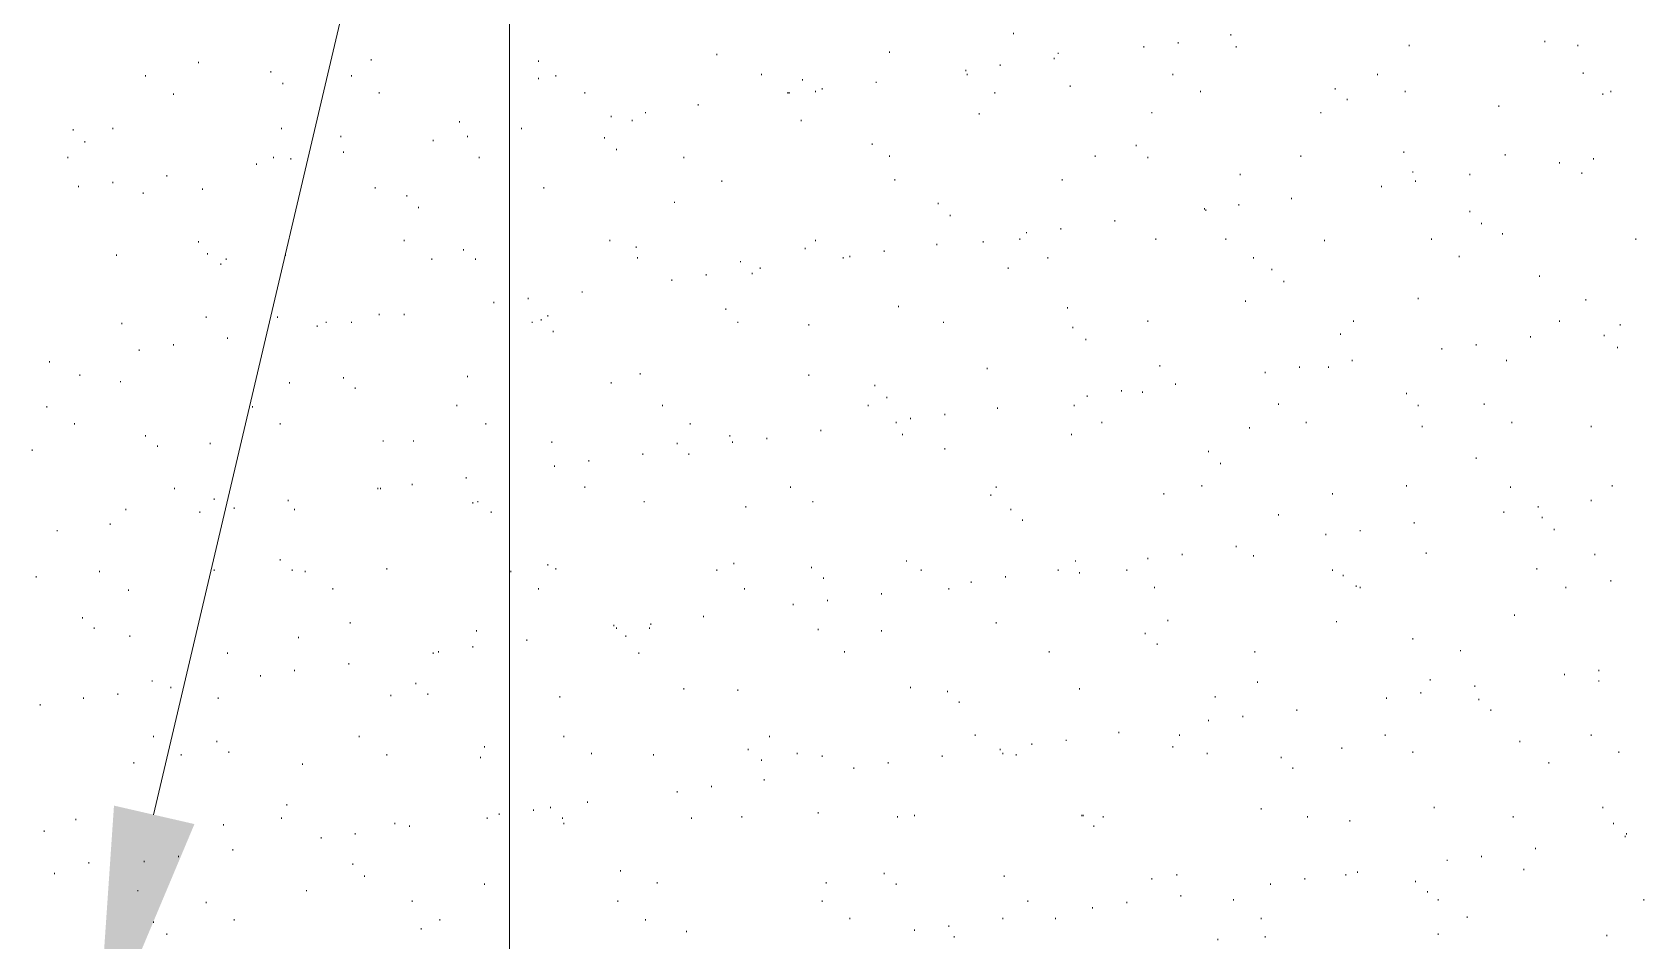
# Model space of a CAD drawing. Header units: inches. Extents: x 5 to 516, y -193 to 129.
# Drawn here: x 40.892 to 44.965, y -52.721 to -50.425 of the extents above; entities that cross this region are included whole.
import ezdxf

# ---------------------------------------------------------------- set-up
doc = ezdxf.new("R2010")
doc.units = ezdxf.units.IN
doc.header["$MEASUREMENT"] = 0
doc.layers.add('PDF4_Geometry', color=7, linetype='Continuous')
doc.layers.add('PDF4_Solid Fills', color=7, linetype='Continuous')

msp = doc.modelspace()

# ---------------------------------------------------------------- linework, layer by layer
at = {"layer": 'PDF4_Geometry', "lineweight": 15}
for points in [[(41.1987522, -52.4029795), (43.255419, -43.6596452), (43.9220857, -43.6596452)], [(42.0987495, -54.9496512), (42.0987495, -46.9696506)], [(43.3720854, -50.4296449), (43.3720854, -50.4263151)], [(43.7020822, -50.4629837), (43.7020822, -50.4596471)], [(43.7887521, -50.4529807), (43.7887521, -50.4496509)], [(43.9220868, -50.4329815), (43.9220868, -50.4296449)], [(43.9354196, -50.4629837), (43.9354196, -50.4596471)], [(44.3720855, -50.4596471), (44.3720855, -50.4563173)], [(44.715415, -50.4496509), (44.715415, -50.4463143)], [(44.7987484, -50.4596471), (44.7987484, -50.4563173)], [(41.3120877, -50.5029821), (41.3120877, -50.4996454)], [(41.7487536, -50.4963156), (41.7487536, -50.4929791)], [(42.1720867, -50.4996454), (42.1720867, -50.4963156)], [(42.6220854, -50.4829828), (42.6220854, -50.4796463)], [(43.0587512, -50.4763164), (43.0587512, -50.4729798)], [(43.3387534, -50.5096484), (43.3387534, -50.5063118)], [(43.4754179, -50.4929791), (43.4754179, -50.4896492)], [(43.4854209, -50.4796463), (43.4854209, -50.4763164)], [(41.178753, -50.536314), (41.178753, -50.5329842)], [(41.4954169, -50.526311), (41.4954169, -50.5229812)], [(41.6987522, -50.536314), (41.6987522, -50.5329842)], [(42.1720867, -50.5429804), (42.1720867, -50.5396506)], [(42.2154148, -50.536314), (42.2154148, -50.5329842)], [(42.7354209, -50.5329842), (42.7354209, -50.5296476)], [(42.8387534, -50.546317), (42.8387534, -50.5429804)], [(43.0254192, -50.5529834), (43.0254192, -50.5496468)], [(43.2520835, -50.5229812), (43.2520835, -50.5196446)], [(43.2554201, -50.5329842), (43.2554201, -50.5296476)], [(43.7754193, -50.5329842), (43.7754193, -50.5296476)], [(44.2920819, -50.5329842), (44.2920819, -50.5296476)], [(44.812088, -50.5296476), (44.812088, -50.526311)], [(41.2487535, -50.5829788), (41.2487535, -50.579649)], [(41.5254191, -50.5563132), (41.5254191, -50.5529834)], [(41.7687527, -50.579649), (41.7687527, -50.5763124)], [(42.288752, -50.579649), (42.288752, -50.5763124)], [(42.8020848, -50.579649), (42.8020848, -50.5763124)], [(42.8054146, -50.579649), (42.8054146, -50.5763124)], [(42.8720854, -50.5763124), (42.8720854, -50.5729826)], [(42.8887479, -50.569646), (42.8887479, -50.5663162)], [(43.3254206, -50.579649), (43.3254206, -50.5763124)], [(43.5154163, -50.5629796), (43.5154163, -50.5596498)], [(43.8454198, -50.5763124), (43.8454198, -50.5729826)], [(44.1854196, -50.569646), (44.1854196, -50.5663162)], [(44.3620825, -50.5763124), (44.3620825, -50.5729826)], [(44.8620825, -50.5829788), (44.8620825, -50.579649)], [(44.8820817, -50.5763124), (44.8820817, -50.5729826)], [(42.4420858, -50.6296503), (42.4420858, -50.6263137)], [(42.5754206, -50.6096443), (42.5754206, -50.6063146)], [(43.2854155, -50.6329801), (43.2854155, -50.6296503)], [(43.7220813, -50.6296503), (43.7220813, -50.6263137)], [(44.148751, -50.6296503), (44.148751, -50.6263137)], [(44.215415, -50.5963116), (44.215415, -50.5929818)], [(44.5987497, -50.612981), (44.5987497, -50.6096443)], [(40.9954169, -50.6729785), (40.9954169, -50.6696487)], [(41.0954196, -50.6696487), (41.0954196, -50.6663121)], [(41.5220826, -50.6696487), (41.5220826, -50.6663121)], [(41.9720812, -50.6529793), (41.9720812, -50.6496495)], [(42.1287517, -50.6696487), (42.1287517, -50.6663121)], [(42.355416, -50.6396465), (42.355416, -50.6363167)], [(42.4087539, -50.6496495), (42.4087539, -50.646313)], [(42.8354168, -50.6496495), (42.8354168, -50.646313)], [(41.0254191, -50.7029807), (41.0254191, -50.6996509)], [(41.6720866, -50.6896479), (41.6720866, -50.6863113)], [(41.9054172, -50.6996509), (41.9054172, -50.6963143)], [(41.9920872, -50.6896479), (41.9920872, -50.6863113)], [(42.3387533, -50.6929777), (42.3387533, -50.6896479)], [(43.0154163, -50.7096471), (43.0154163, -50.7063173)], [(43.682083, -50.7129837), (43.682083, -50.7096471)], [(40.9820841, -50.7429791), (40.9820841, -50.7396492)], [(41.5020833, -50.7429791), (41.5020833, -50.7396492)], [(41.5454183, -50.7463156), (41.5454183, -50.7429791)], [(41.678753, -50.7296463), (41.678753, -50.7263165)], [(42.0220826, -50.7429791), (42.0220826, -50.7396492)], [(42.3687487, -50.7229799), (42.3687487, -50.7196501)], [(42.538752, -50.7429791), (42.538752, -50.7396492)], [(43.0587512, -50.7396492), (43.0587512, -50.7363127)], [(43.5787504, -50.7396492), (43.5787504, -50.7363127)], [(43.7120852, -50.7429791), (43.7120852, -50.7396492)], [(44.0987497, -50.7396492), (44.0987497, -50.7363127)], [(44.3587527, -50.7296463), (44.3587527, -50.7263165)], [(44.6154191, -50.7363127), (44.6154191, -50.7329829)], [(44.7520836, -50.7563119), (44.7520836, -50.7529821)], [(44.8387535, -50.7463156), (44.8387535, -50.7429791)], [(41.2320841, -50.7896506), (41.2320841, -50.786314)], [(41.4587484, -50.7596485), (41.4587484, -50.7563119)], [(43.9454158, -50.786314), (43.9454158, -50.7829842)], [(44.3820817, -50.7796476), (44.3820817, -50.776311)], [(44.5254193, -50.786314), (44.5254193, -50.7829842)], [(44.8087514, -50.7829842), (44.8087514, -50.7796476)], [(41.0087497, -50.8163162), (41.0087497, -50.8129796)], [(41.0954196, -50.8063132), (41.0954196, -50.8029834)], [(41.1720866, -50.8329788), (41.1720866, -50.829649)], [(41.3220839, -50.8229826), (41.3220839, -50.819646)], [(41.7587498, -50.819646), (41.7587498, -50.8163162)], [(42.1854194, -50.819646), (42.1854194, -50.8163162)], [(42.6354181, -50.8029834), (42.6354181, -50.7996468)], [(43.072084, -50.7996468), (43.072084, -50.796317)], [(43.4954171, -50.7996468), (43.4954171, -50.796317)], [(44.3020849, -50.8163162), (44.3020849, -50.8129796)], [(44.3887481, -50.8029834), (44.3887481, -50.7996468)], [(41.8387533, -50.8396452), (41.8387533, -50.8363154)], [(41.8687487, -50.8696474), (41.8687487, -50.8663176)], [(42.5154162, -50.8563146), (42.5154162, -50.852978)], [(43.182083, -50.8596444), (43.182083, -50.8563146)], [(43.8554161, -50.872984), (43.8554161, -50.8696474)], [(43.8587526, -50.8763138), (43.8587526, -50.872984)], [(43.942086, -50.862981), (43.942086, -50.8596444)], [(44.0754207, -50.8463116), (44.0754207, -50.8429818)], [(43.2120851, -50.8896465), (43.2120851, -50.8863168)], [(43.6287518, -50.9029794), (43.6287518, -50.8996495)], [(44.5254193, -50.8796504), (44.5254193, -50.8763138)], [(44.5554147, -50.9096458), (44.5554147, -50.9063159)], [(41.3120877, -50.9563173), (41.3120877, -50.9529807)], [(41.8320869, -50.9529807), (41.8320869, -50.9496509)], [(42.3520861, -50.9529807), (42.3520861, -50.9496509)], [(42.8720854, -50.9529807), (42.8720854, -50.9496509)], [(43.2954185, -50.9563173), (43.2954185, -50.9529807)], [(43.388748, -50.9496509), (43.388748, -50.9463143)], [(43.4054174, -50.9329815), (43.4054174, -50.9296449)], [(43.4920873, -50.9229785), (43.4920873, -50.9196488)], [(43.7320843, -50.9496509), (43.7320843, -50.9463143)], [(43.908754, -50.9496509), (43.908754, -50.9463143)], [(44.158754, -50.9529807), (44.158754, -50.9496509)], [(44.4287532, -50.9496509), (44.4287532, -50.9463143)], [(44.6087527, -50.9363113), (44.6087527, -50.9329815)], [(44.9454159, -50.9496509), (44.9454159, -50.9463143)], [(41.1054159, -50.9896493), (41.1054159, -50.9863127)], [(41.3354166, -50.9863127), (41.3354166, -50.9829829)], [(41.3820814, -50.9996455), (41.3820814, -50.9963157)], [(41.5320856, -50.9896493), (41.5320856, -50.9863127)], [(41.9020875, -50.9996455), (41.9020875, -50.9963157)], [(41.9820842, -50.9763165), (41.9820842, -50.9729799)], [(42.0120864, -50.9996455), (42.0120864, -50.9963157)], [(42.4187501, -50.9696501), (42.4187501, -50.9663135)], [(42.4220867, -50.9963157), (42.4220867, -50.9929791)], [(42.8454198, -50.9729799), (42.8454198, -50.9696501)], [(42.9420859, -50.9963157), (42.9420859, -50.9929791)], [(42.9587485, -50.9929791), (42.9587485, -50.9896493)], [(43.0454185, -50.9796463), (43.0454185, -50.9763165)], [(43.1787531, -50.9629837), (43.1787531, -50.9596471)], [(43.4587485, -50.9963157), (43.4587485, -50.9929791)], [(43.9787546, -50.9963157), (43.9787546, -50.9929791)], [(44.4987538, -50.9929791), (44.4987538, -50.9896493)], [(41.3687487, -51.0129783), (41.3687487, -51.0096485)], [(42.5954197, -51.0396507), (42.5954197, -51.036314)], [(42.6820829, -51.0063119), (42.6820829, -51.0029821)], [(42.7120851, -51.036314), (42.7120851, -51.0329843)], [(42.7320843, -51.0229813), (42.7320843, -51.0196447)], [(43.3587526, -51.0229813), (43.3587526, -51.0196447)], [(44.0254193, -51.026311), (44.0254193, -51.0229813)], [(42.5087499, -51.0529834), (42.5087499, -51.0496468)], [(44.0554147, -51.0563132), (44.0554147, -51.0529834)], [(44.7020823, -51.0429804), (44.7020823, -51.0396507)], [(42.0587512, -51.1096444), (42.0587512, -51.1063146)], [(42.1454211, -51.0996482), (42.1454211, -51.0963116)], [(42.2820856, -51.0829788), (42.2820856, -51.079649)], [(43.082087, -51.1196474), (43.082087, -51.1163176)], [(43.5087499, -51.122984), (43.5087499, -51.1196474)], [(43.9587486, -51.1063146), (43.9587486, -51.102978)], [(44.3954213, -51.0996482), (44.3954213, -51.0963116)], [(44.8187544, -51.102978), (44.8187544, -51.0996482)], [(41.1187486, -51.1629823), (41.1187486, -51.1596458)], [(41.3320869, -51.146313), (41.3320869, -51.1429832)], [(41.5120863, -51.146313), (41.5120863, -51.1429832)], [(41.6354181, -51.1596458), (41.6354181, -51.1563159)], [(41.6987522, -51.1596458), (41.6987522, -51.1563159)], [(41.7687527, -51.1396466), (41.7687527, -51.1363168)], [(41.8320869, -51.1396466), (41.8320869, -51.1363168)], [(42.1554173, -51.1596458), (42.1554173, -51.1563159)], [(42.178753, -51.1529794), (42.178753, -51.1496496)], [(42.1954157, -51.1429832), (42.1954157, -51.1396466)], [(42.6454211, -51.1263138), (42.6454211, -51.122984)], [(42.6754165, -51.1596458), (42.6754165, -51.1563159)], [(43.1954157, -51.1596458), (43.1954157, -51.1563159)], [(43.7120852, -51.1563159), (43.7120852, -51.1529794)], [(44.2320844, -51.1563159), (44.2320844, -51.1529794)], [(44.7520836, -51.1563159), (44.7520836, -51.1529794)], [(41.385418, -51.1996509), (41.385418, -51.1963143)], [(41.6120823, -51.1696488), (41.6120823, -51.1663122)], [(42.2087484, -51.1829816), (42.2087484, -51.1796449)], [(42.855416, -51.1663122), (42.855416, -51.1629823)], [(43.5220827, -51.1729786), (43.5220827, -51.1696488)], [(43.5554147, -51.2029807), (43.5554147, -51.1996509)], [(44.1987524, -51.1896479), (44.1987524, -51.1863113)], [(44.6787532, -51.1963143), (44.6787532, -51.1929777)], [(44.8654192, -51.1929777), (44.8654192, -51.1896479)], [(44.9054175, -51.1663122), (44.9054175, -51.1629823)], [(41.1620836, -51.2296463), (41.1620836, -51.2263165)], [(41.2487535, -51.2163135), (41.2487535, -51.2129837)], [(44.4554188, -51.2263165), (44.4554188, -51.2229799)], [(44.542082, -51.2163135), (44.542082, -51.2129837)], [(44.8987511, -51.2229799), (44.8987511, -51.2196501)], [(40.9354193, -51.2596485), (40.9354193, -51.2563119)], [(43.3054146, -51.2763111), (43.3054146, -51.2729813)], [(43.7420873, -51.2696447), (43.7420873, -51.2663149)], [(44.00875, -51.2863141), (44.00875, -51.2829843)], [(44.0954199, -51.2729813), (44.0954199, -51.2696447)], [(44.1687502, -51.2729813), (44.1687502, -51.2696447)], [(44.2287546, -51.2563119), (44.2287546, -51.2529821)], [(44.6187489, -51.2563119), (44.6187489, -51.2529821)], [(41.0120863, -51.2929805), (41.0120863, -51.2896507)], [(41.1154189, -51.3096498), (41.1154189, -51.3063132)], [(41.5420817, -51.3129797), (41.5420817, -51.3096498)], [(41.678753, -51.2996468), (41.678753, -51.2963171)], [(41.7087484, -51.3263125), (41.7087484, -51.3229826)], [(41.9920872, -51.2963171), (41.9920872, -51.2929805)], [(42.355416, -51.3129797), (42.355416, -51.3096498)], [(42.4287531, -51.2896507), (42.4287531, -51.2863141)], [(42.855416, -51.2929805), (42.855416, -51.2896507)], [(43.0220827, -51.3196461), (43.0220827, -51.3163162)], [(43.7820857, -51.3163162), (43.7820857, -51.3129797)], [(43.0520848, -51.3496482), (43.0520848, -51.3463116)], [(43.5587513, -51.3463116), (43.5587513, -51.3429818)], [(43.6454212, -51.3329788), (43.6454212, -51.329649)], [(43.6987524, -51.3363155), (43.6987524, -51.3329788)], [(44.0420819, -51.3663176), (44.0420819, -51.362981)], [(44.3654191, -51.3396452), (44.3654191, -51.3363155)], [(44.562088, -51.3663176), (44.562088, -51.362981)], [(40.9287529, -51.372984), (40.9287529, -51.3696474)], [(41.4487522, -51.372984), (41.4487522, -51.3696474)], [(41.9654148, -51.3696474), (41.9654148, -51.3663176)], [(42.4854209, -51.3696474), (42.4854209, -51.3663176)], [(43.0054201, -51.3696474), (43.0054201, -51.3663176)], [(43.1120824, -51.4029794), (43.1120824, -51.3996496)], [(43.1987524, -51.3929832), (43.1987524, -51.3896466)], [(43.332087, -51.3763138), (43.332087, -51.372984)], [(43.5254193, -51.3696474), (43.5254193, -51.3663176)], [(44.3954213, -51.3696474), (44.3954213, -51.3663176)], [(40.9987535, -51.4163122), (40.9987535, -51.4129824)], [(41.178753, -51.4463144), (41.178753, -51.4429777)], [(41.5187527, -51.4163122), (41.5187527, -51.4129824)], [(42.038752, -51.4163122), (42.038752, -51.4129824)], [(42.5554146, -51.4163122), (42.5554146, -51.4129824)], [(42.6554173, -51.4463144), (42.6554173, -51.4429777)], [(42.8854182, -51.4329816), (42.8854182, -51.429645)], [(43.0754206, -51.4129824), (43.0754206, -51.4096458)], [(43.0920832, -51.4429777), (43.0920832, -51.439648)], [(43.5187529, -51.4429777), (43.5187529, -51.439648)], [(43.5954198, -51.4129824), (43.5954198, -51.4096458)], [(43.9687516, -51.4263152), (43.9687516, -51.4229786)], [(44.1120825, -51.4129824), (44.1120825, -51.4096458)], [(44.4054174, -51.4229786), (44.4054174, -51.4196488)], [(44.6320817, -51.4129824), (44.6320817, -51.4096458)], [(44.8320872, -51.4229786), (44.8320872, -51.4196488)], [(40.8920844, -51.4829829), (40.8920844, -51.4796464)], [(41.2087484, -51.4729799), (41.2087484, -51.4696501)], [(41.3420831, -51.4663135), (41.3420831, -51.4629837)], [(41.778749, -51.4596471), (41.778749, -51.4563174)], [(41.8554159, -51.4596471), (41.8554159, -51.4563174)], [(42.2054187, -51.4629837), (42.2054187, -51.4596471)], [(42.5220826, -51.4663135), (42.5220826, -51.4629837)], [(42.6620837, -51.4629837), (42.6620837, -51.4596471)], [(42.7487537, -51.4529807), (42.7487537, -51.449651)], [(43.1987524, -51.4796464), (43.1987524, -51.4763165)], [(43.8654191, -51.4863127), (43.8654191, -51.4829829)], [(42.2120851, -51.5229813), (42.2120851, -51.5196447)], [(42.2987482, -51.5096485), (42.2987482, -51.5063119)], [(42.4354195, -51.4929791), (42.4354195, -51.4896493)], [(42.5520848, -51.4929791), (42.5520848, -51.4896493)], [(43.8954212, -51.5163149), (43.8954212, -51.5129783)], [(44.542082, -51.5029821), (44.542082, -51.4996455)], [(41.8520861, -51.5696461), (41.8520861, -51.5663163)], [(41.9887506, -51.5529835), (41.9887506, -51.5496469)], [(41.2520833, -51.579649), (41.2520833, -51.5763125)], [(41.352086, -51.6063146), (41.352086, -51.602978)], [(41.5387519, -51.6096444), (41.5387519, -51.6063146)], [(41.7654162, -51.579649), (41.7654162, -51.5763125)], [(41.7720826, -51.579649), (41.7720826, -51.5763125)], [(42.288752, -51.5763125), (42.288752, -51.5729826)], [(42.8087512, -51.5763125), (42.8087512, -51.5729826)], [(43.3154176, -51.5963116), (43.3154176, -51.5929819)], [(43.3287504, -51.5763125), (43.3287504, -51.5729826)], [(43.7520835, -51.5929819), (43.7520835, -51.5896453)], [(43.8487497, -51.5729826), (43.8487497, -51.5696461)], [(44.1787532, -51.5929819), (44.1787532, -51.5896453)], [(44.3654191, -51.5729826), (44.3654191, -51.5696461)], [(44.6287519, -51.5763125), (44.6287519, -51.5729826)], [(44.8320872, -51.6096444), (44.8320872, -51.6063146)], [(44.8854183, -51.5729826), (44.8854183, -51.5696461)], [(41.1287516, -51.6329802), (41.1287516, -51.6296504)], [(41.3154175, -51.6396466), (41.3154175, -51.6363168)], [(41.4020874, -51.6296504), (41.4020874, -51.6263138)], [(41.5554145, -51.6329802), (41.5554145, -51.6296504)], [(42.00542, -51.6163176), (42.00542, -51.612981)], [(42.0187528, -51.612981), (42.0187528, -51.6096444)], [(42.0520848, -51.6396466), (42.0520848, -51.6363168)], [(42.4387493, -51.612981), (42.4387493, -51.6096444)], [(42.6954157, -51.6263138), (42.6954157, -51.622984)], [(42.865419, -51.612981), (42.865419, -51.6096444)], [(43.365419, -51.6329802), (43.365419, -51.6296504)], [(44.0420819, -51.646313), (44.0420819, -51.6429832)], [(44.6120825, -51.6396466), (44.6120825, -51.6363168)], [(44.6987525, -51.6263138), (44.6987525, -51.622984)], [(44.7087486, -51.6529794), (44.7087486, -51.6496496)], [(40.9554186, -51.6863114), (40.9554186, -51.6829816)], [(41.0887532, -51.6696488), (41.0887532, -51.6663122)], [(43.3954212, -51.6596458), (43.3954212, -51.656316)], [(44.2487538, -51.6863114), (44.2487538, -51.6829816)], [(44.3854183, -51.6663122), (44.3854183, -51.6629824)], [(44.7387508, -51.6829816), (44.7387508, -51.679645)], [(43.9354196, -51.7263165), (43.9354196, -51.7229799)], [(44.1620838, -51.6963144), (44.1620838, -51.6929778)], [(41.5187527, -51.7596485), (41.5187527, -51.7563119)], [(42.1954157, -51.7729813), (42.1954157, -51.7696447)], [(42.6654203, -51.7696447), (42.6654203, -51.7663149)], [(43.1020862, -51.7629783), (43.1020862, -51.7596485)], [(43.5287491, -51.7629783), (43.5287491, -51.7596485)], [(43.7120852, -51.7563119), (43.7120852, -51.7529822)], [(43.7987483, -51.7463157), (43.7987483, -51.7429792)], [(43.9787546, -51.7496455), (43.9787546, -51.7463157)], [(44.4154205, -51.7429792), (44.4154205, -51.7396493)], [(44.8420834, -51.7463157), (44.8420834, -51.7429792)], [(40.9020874, -51.8029835), (40.9020874, -51.7996469)], [(41.0620877, -51.7896507), (41.0620877, -51.7863141)], [(41.352086, -51.7863141), (41.352086, -51.7829843)], [(41.5487481, -51.7863141), (41.5487481, -51.7829843)], [(41.5820869, -51.7896507), (41.5820869, -51.7863141)], [(41.788752, -51.7829843), (41.788752, -51.7796477)], [(42.1020861, -51.7896507), (42.1020861, -51.7863141)], [(42.2154148, -51.7829843), (42.2154148, -51.7796477)], [(42.6220854, -51.7863141), (42.6220854, -51.7829843)], [(42.8620824, -51.7796477), (42.8620824, -51.7763111)], [(42.8920846, -51.8063133), (42.8920846, -51.8029835)], [(43.138748, -51.7863141), (43.138748, -51.7829843)], [(43.3520862, -51.8029835), (43.3520862, -51.7996469)], [(43.4854209, -51.7863141), (43.4854209, -51.7829843)], [(43.5387521, -51.7929805), (43.5387521, -51.7896507)], [(43.658754, -51.7863141), (43.658754, -51.7829843)], [(44.1787532, -51.7863141), (44.1787532, -51.7829843)], [(44.2054188, -51.7996469), (44.2054188, -51.7963171)], [(44.6954159, -51.7829843), (44.6954159, -51.7796477)], [(44.8820817, -51.8129797), (44.8820817, -51.8096499)], [(41.135418, -51.8363155), (41.135418, -51.8329789)], [(41.6520875, -51.8329789), (41.6520875, -51.8296491)], [(42.1720867, -51.8329789), (42.1720867, -51.8296491)], [(42.6920859, -51.8329789), (42.6920859, -51.8296491)], [(43.0387521, -51.8463117), (43.0387521, -51.8429819)], [(43.2087485, -51.8329789), (43.2087485, -51.8296491)], [(43.2654163, -51.8163163), (43.2654163, -51.8129797)], [(43.7287546, -51.8296491), (43.7287546, -51.8263125)], [(44.2387508, -51.8263125), (44.2387508, -51.8229827)], [(44.2487538, -51.8296491), (44.2487538, -51.8263125)], [(44.768753, -51.8296491), (44.768753, -51.8263125)], [(42.8154176, -51.8729841), (42.8154176, -51.8696474)], [(42.9020876, -51.8629811), (42.9020876, -51.8596444)], [(41.0187527, -51.906316), (41.0187527, -51.9029794)], [(41.0487481, -51.9329816), (41.0487481, -51.929645)], [(41.6954156, -51.9196488), (41.6954156, -51.9163122)], [(42.3620823, -51.9263152), (42.3620823, -51.9229786)], [(42.3687487, -51.9329816), (42.3687487, -51.929645)], [(42.4520821, -51.9329816), (42.4520821, -51.929645)], [(42.4554187, -51.9229786), (42.4554187, -51.9196488)], [(42.5887534, -51.9029794), (42.5887534, -51.8996496)], [(42.8787518, -51.9363114), (42.8787518, -51.9329816)], [(43.3287504, -51.9196488), (43.3287504, -51.9163122)], [(43.7620865, -51.9129824), (43.7620865, -51.9096458)], [(44.1887494, -51.9163122), (44.1887494, -51.9129824)], [(44.6387481, -51.8996496), (44.6387481, -51.8963131)], [(41.1387478, -51.9529808), (41.1387478, -51.949651)], [(41.5654175, -51.9563174), (41.5654175, -51.9529808)], [(42.0154162, -51.939648), (42.0154162, -51.9363114)], [(42.1420845, -51.9629838), (42.1420845, -51.9596472)], [(42.3920845, -51.9529808), (42.3920845, -51.949651)], [(43.0387521, -51.939648), (43.0387521, -51.9363114)], [(43.7054188, -51.9463144), (43.7054188, -51.9429778)], [(43.735421, -51.97298), (43.735421, -51.9696502)], [(44.3820817, -51.9596472), (44.3820817, -51.9563174)], [(41.385418, -51.9963157), (41.385418, -51.9929792)], [(41.9054172, -51.9963157), (41.9054172, -51.9929792)], [(41.91875, -51.9929792), (41.91875, -51.9896493)], [(42.00542, -51.9796464), (42.00542, -51.9763166)], [(42.4254165, -51.9963157), (42.4254165, -51.9929792)], [(42.9454157, -51.9929792), (42.9454157, -51.9896493)], [(43.4620852, -51.9929792), (43.4620852, -51.9896493)], [(43.9820844, -51.9929792), (43.9820844, -51.9896493)], [(44.5020836, -51.9896493), (44.5020836, -51.9863128)], [(41.4687514, -52.0529835), (41.4687514, -52.0496469)], [(41.5554145, -52.0396507), (41.5554145, -52.0363141)], [(41.6920858, -52.0229813), (41.6920858, -52.0196447)], [(44.7654164, -52.0496469), (44.7654164, -52.0463171)], [(44.8520863, -52.0396507), (44.8520863, -52.0363141)], [(41.1087524, -52.0996483), (41.1087524, -52.0963117)], [(41.1954156, -52.0663163), (41.1954156, -52.0629797)], [(41.2420871, -52.0829789), (41.2420871, -52.0796491)], [(41.8620823, -52.0729827), (41.8620823, -52.0696461)], [(41.8920845, -52.0996483), (41.8920845, -52.0963117)], [(42.538752, -52.0863155), (42.538752, -52.0829789)], [(42.6754165, -52.0896453), (42.6754165, -52.0863155)], [(43.1120824, -52.0829789), (43.1120824, -52.0796491)], [(43.2054187, -52.0929819), (43.2054187, -52.0896453)], [(43.5387521, -52.0863155), (43.5387521, -52.0829789)], [(43.9887507, -52.0696461), (43.9887507, -52.0663163)], [(44.4020877, -52.0963117), (44.4020877, -52.0929819)], [(44.4254167, -52.0629797), (44.4254167, -52.0596499)], [(44.5387522, -52.0796491), (44.5387522, -52.0763125)], [(44.8520863, -52.0663163), (44.8520863, -52.0629797)], [(40.9120836, -52.1263139), (40.9120836, -52.1229841)], [(41.0220825, -52.1096445), (41.0220825, -52.1063147)], [(41.3620823, -52.1096445), (41.3620823, -52.1063147)], [(41.7987481, -52.1029781), (41.7987481, -52.0996483)], [(42.2254178, -52.1063147), (42.2254178, -52.1029781)], [(43.2354209, -52.1196475), (43.2354209, -52.1163177)], [(43.8820816, -52.1063147), (43.8820816, -52.1029781)], [(44.0887535, -52.1396466), (44.0887535, -52.1363169)], [(44.3154177, -52.1096445), (44.3154177, -52.1063147)], [(44.5487483, -52.1129811), (44.5487483, -52.1096445)], [(44.5787505, -52.1396466), (44.5787505, -52.1363169)], [(43.8654191, -52.1663122), (43.8654191, -52.1629824)], [(43.9520822, -52.156316), (43.9520822, -52.1529795)], [(41.1987522, -52.2063174), (41.1987522, -52.2029808)], [(41.3587524, -52.2196502), (41.3587524, -52.2163136)], [(41.7187514, -52.2063174), (41.7187514, -52.2029808)], [(42.2354208, -52.2063174), (42.2354208, -52.2029808)], [(42.75542, -52.2063174), (42.75542, -52.2029808)], [(43.2754192, -52.2029808), (43.2754192, -52.199651)], [(43.5054201, -52.2163136), (43.5054201, -52.2129838)], [(43.638748, -52.1963144), (43.638748, -52.1929778)], [(43.7920819, -52.2029808), (43.7920819, -52.199651)], [(44.3120879, -52.2029808), (44.3120879, -52.199651)], [(44.6520877, -52.2196502), (44.6520877, -52.2163136)], [(44.8320872, -52.2029808), (44.8320872, -52.199651)], [(41.2687527, -52.2529822), (41.2687527, -52.2496456)], [(41.3887478, -52.2463158), (41.3887478, -52.2429792)], [(41.788752, -52.2529822), (41.788752, -52.2496456)], [(42.0254191, -52.2596486), (42.0254191, -52.256312)], [(42.0354154, -52.232983), (42.0354154, -52.2296464)], [(42.3054146, -52.2496456), (42.3054146, -52.2463158)], [(42.4620851, -52.2529822), (42.4620851, -52.2496456)], [(42.7020821, -52.2396494), (42.7020821, -52.2363128)], [(42.8254206, -52.2496456), (42.8254206, -52.2463158)], [(42.8887479, -52.256312), (42.8887479, -52.2529822)], [(43.1920859, -52.256312), (43.1920859, -52.2529822)], [(43.3387534, -52.2396494), (43.3387534, -52.2363128)], [(43.3454198, -52.2496456), (43.3454198, -52.2463158)], [(43.3787518, -52.2529822), (43.3787518, -52.2496456)], [(43.4187501, -52.2263166), (43.4187501, -52.22298)], [(43.7754193, -52.232983), (43.7754193, -52.2296464)], [(43.8620825, -52.2496456), (43.8620825, -52.2463158)], [(44.0487483, -52.2596486), (44.0487483, -52.256312)], [(44.2020822, -52.2363128), (44.2020822, -52.232983)], [(44.3820817, -52.2463158), (44.3820817, -52.2429792)], [(44.9020877, -52.2463158), (44.9020877, -52.2429792)], [(41.1487508, -52.2729814), (41.1487508, -52.2696448)], [(41.5754205, -52.2763111), (41.5754205, -52.2729814)], [(42.7354209, -52.266315), (42.7354209, -52.2629784)], [(42.9687515, -52.2863141), (42.9687515, -52.2829844)], [(43.0554146, -52.2729814), (43.0554146, -52.2696448)], [(44.0787505, -52.2863141), (44.0787505, -52.2829844)], [(44.725418, -52.2729814), (44.725418, -52.2696448)], [(42.6087525, -52.3329789), (42.6087525, -52.3296491)], [(42.7420873, -52.3163163), (42.7420873, -52.3129798)], [(41.5354153, -52.3796505), (41.5354153, -52.3763139)], [(42.2020821, -52.3863169), (42.2020821, -52.3829803)], [(42.2954184, -52.3729841), (42.2954184, -52.3696475)], [(42.5220826, -52.3463117), (42.5220826, -52.3429819)], [(44.4354196, -52.3863169), (44.4354196, -52.3829803)], [(44.8620825, -52.3863169), (44.8620825, -52.3829803)], [(41.0020833, -52.4163123), (41.0020833, -52.4129824)], [(41.5220826, -52.4129824), (41.5220826, -52.4096459)], [(41.8087511, -52.4263153), (41.8087511, -52.4229787)], [(42.0420818, -52.4129824), (42.0420818, -52.4096459)], [(42.0720839, -52.4029795), (42.0720839, -52.3996497)], [(42.1587539, -52.3929833), (42.1587539, -52.3896467)], [(42.2320842, -52.4129824), (42.2320842, -52.4096459)], [(42.2354208, -52.4263153), (42.2354208, -52.4229787)], [(42.5587512, -52.4129824), (42.5587512, -52.4096459)], [(42.6854195, -52.4096459), (42.6854195, -52.406316)], [(42.8787518, -52.3996497), (42.8787518, -52.3963131)], [(43.0787504, -52.4096459), (43.0787504, -52.406316)], [(43.1220854, -52.406316), (43.1220854, -52.4029795)], [(43.5454185, -52.406316), (43.5454185, -52.4029795)], [(43.5487483, -52.406316), (43.5487483, -52.4029795)], [(43.5987497, -52.4096459), (43.5987497, -52.406316)], [(43.9987538, -52.3896467), (43.9987538, -52.3863169)], [(44.1154191, -52.4096459), (44.1154191, -52.406316)], [(44.2220814, -52.4196489), (44.2220814, -52.4163123)], [(44.6354183, -52.4096459), (44.6354183, -52.406316)], [(44.8887481, -52.4263153), (44.8887481, -52.4229787)], [(40.9220866, -52.4463144), (40.9220866, -52.4429778)], [(41.375415, -52.429645), (41.375415, -52.4263153)], [(41.6220853, -52.4629838), (41.6220853, -52.4596472)], [(41.7087484, -52.4529808), (41.7087484, -52.449651)], [(41.8454197, -52.4329817), (41.8454197, -52.429645)], [(43.5754207, -52.4329817), (43.5754207, -52.429645)], [(44.9187503, -52.4596472), (44.9187503, -52.4563174)], [(44.9220869, -52.4529808), (44.9220869, -52.449651)], [(41.3987508, -52.4929792), (41.3987508, -52.4896494)], [(44.692086, -52.4896494), (44.692086, -52.4863128)], [(41.0354153, -52.5263112), (41.0354153, -52.5229814)], [(41.1754164, -52.5229814), (41.1754164, -52.5196448)], [(41.2620863, -52.5096486), (41.2620863, -52.506312)], [(41.702082, -52.5296478), (41.702082, -52.5263112)], [(42.3787517, -52.5463172), (42.3787517, -52.5429806)], [(44.4687516, -52.5196448), (44.4687516, -52.516315)], [(44.5554147, -52.5096486), (44.5554147, -52.506312)], [(44.6620839, -52.5429806), (44.6620839, -52.5396508)], [(40.9487522, -52.5529836), (40.9487522, -52.5496469)], [(41.7320842, -52.5596499), (41.7320842, -52.5563133)], [(42.0354154, -52.5796491), (42.0354154, -52.5763126)], [(42.4720812, -52.5763126), (42.4720812, -52.5729827)], [(42.8987509, -52.5763126), (42.8987509, -52.5729827)], [(43.0454185, -52.5529836), (43.0454185, -52.5496469)], [(43.0754206, -52.5796491), (43.0754206, -52.5763126)], [(43.3487496, -52.5596499), (43.3487496, -52.5563133)], [(43.7220813, -52.5663163), (43.7220813, -52.5629798)], [(43.7854155, -52.5563133), (43.7854155, -52.5529836)], [(44.0220828, -52.5796491), (44.0220828, -52.5763126)], [(44.1087526, -52.5663163), (44.1087526, -52.5629798)], [(44.2120852, -52.5563133), (44.2120852, -52.5529836)], [(44.2420874, -52.5496469), (44.2420874, -52.5463172)], [(44.3887481, -52.5729827), (44.3887481, -52.5696462)], [(41.1587538, -52.5963117), (41.1587538, -52.5929819)], [(41.3320869, -52.6263139), (41.3320869, -52.6229841)], [(41.5854167, -52.5963117), (41.5854167, -52.5929819)], [(41.8520861, -52.6229841), (41.8520861, -52.6196475)], [(42.3720853, -52.6229841), (42.3720853, -52.6196475)], [(42.8887479, -52.6229841), (42.8887479, -52.6196475)], [(43.408754, -52.6229841), (43.408754, -52.6196475)], [(43.658754, -52.6263139), (43.658754, -52.6229841)], [(43.7954185, -52.6096445), (43.7954185, -52.6063147)], [(43.9287532, -52.6196475), (43.9287532, -52.6163177)], [(44.4187502, -52.5996483), (44.4187502, -52.5963117)], [(44.4454158, -52.6196475), (44.4454158, -52.6163177)], [(44.965415, -52.6196475), (44.965415, -52.6163177)], [(41.4020874, -52.6696489), (41.4020874, -52.6663123)], [(41.9220866, -52.6696489), (41.9220866, -52.6663123)], [(42.4420858, -52.6696489), (42.4420858, -52.6663123)], [(42.9587485, -52.6663123), (42.9587485, -52.6629825)], [(43.3454198, -52.6663123), (43.3454198, -52.6629825)], [(43.4787545, -52.6663123), (43.4787545, -52.6629825)], [(43.572084, -52.6396467), (43.572084, -52.6363169)], [(43.9987538, -52.6663123), (43.9987538, -52.6629825)], [(44.518753, -52.6629825), (44.518753, -52.6596459)], [(41.1987522, -52.6763153), (41.1987522, -52.6729787)], [(41.2320841, -52.7063175), (41.2320841, -52.7029808)], [(41.8754151, -52.6929778), (41.8754151, -52.6896481)], [(42.5454184, -52.6996511), (42.5454184, -52.6963145)], [(43.1220854, -52.6963145), (43.1220854, -52.6929778)], [(43.2087485, -52.6863115), (43.2087485, -52.6829817)], [(44.4454158, -52.7063175), (44.4454158, -52.7029808)], [(44.8720855, -52.7096472), (44.8720855, -52.7063175)], [(43.2220813, -52.7129838), (43.2220813, -52.7096472)], [(43.888748, -52.7196502), (43.888748, -52.7163136)], [(44.00875, -52.7129838), (44.00875, -52.7096472)]]:
    msp.add_lwpolyline(points, dxfattribs=at)
at = {"layer": 'PDF4_Solid Fills', "lineweight": 35, "transparency": 33554559}
msp.add_solid([(41.3020847, -52.4263152), (41.055418, -53.012982), (41.0987513, -52.3796486)], dxfattribs=at)

doc.saveas('drawing.dxf')
